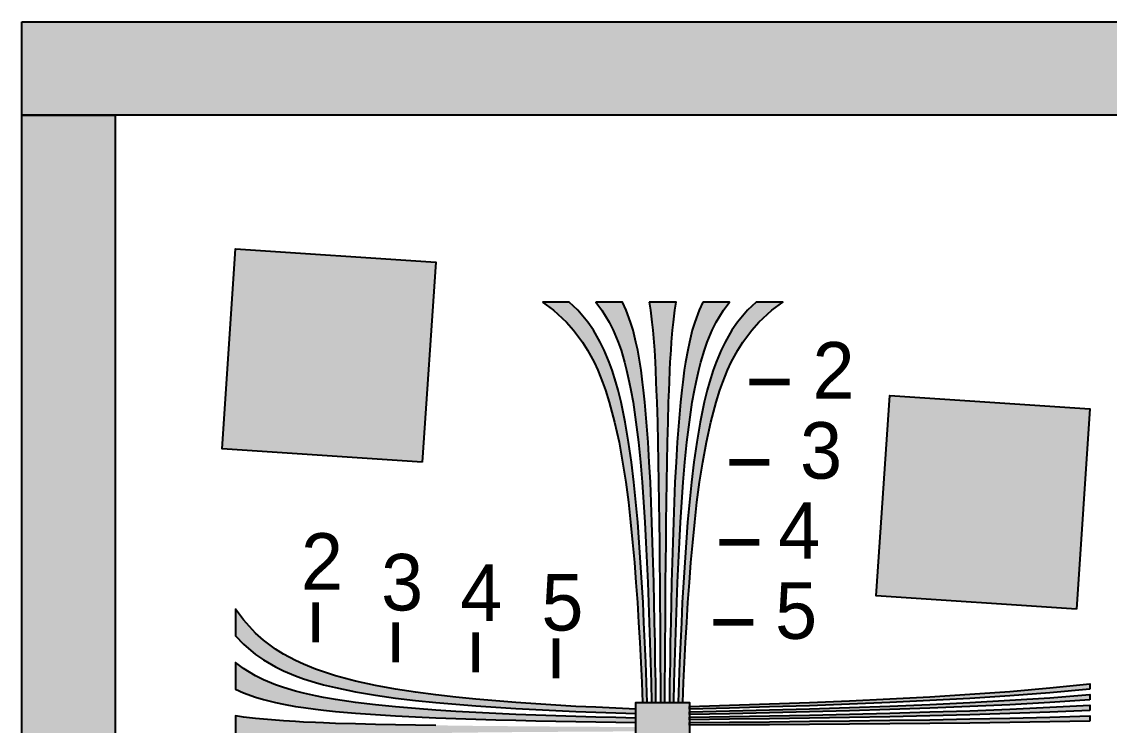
# Model space of a CAD drawing. Header units: millimetres. Extents: x 39 to 1543, y 52 to 919.
# Drawn here: x 39.1 to 364.9, y 705.4 to 916.3 of the extents above; entities that cross this region are included whole.
import ezdxf

# ---------------------------------------------------------------- set-up
doc = ezdxf.new("R2010")
doc.units = ezdxf.units.MM
for name, color, linetype in [('FRAME', 7, 'Continuous'), ('LABELS', 7, 'Continuous'), ('PERIPHERY', 7, 'Continuous')]:
    doc.layers.add(name, color=color, linetype=linetype)

msp = doc.modelspace()

# ---------------------------------------------------------------- hatches: boundary and pattern name
at = {"layer": 'FRAME', "true_color": 0x000000}
h = msp.add_hatch(color=7, dxfattribs=at)
h.dxf.hatch_style = 1
h.paths.add_polyline_path([(39.12, 916.25), (1543.12, 916.25), (1543.12, 888.25), (39.12, 888.25), (39.12, 916.25)])
h = msp.add_hatch(color=7, dxfattribs=at)
h.dxf.hatch_style = 1
h.paths.add_polyline_path([(39.12, 888.25), (67.12, 888.25), (67.12, 80.25), (39.12, 80.25), (39.12, 888.25)])
at = {"layer": 'PERIPHERY', "true_color": 0x000000}
h = msp.add_hatch(color=7, dxfattribs=at)
h.dxf.hatch_style = 1
h.paths.add_polyline_path([(159.12, 784.25), (99.12, 788.25), (103.12, 848.25), (163.12, 844.25), (159.12, 784.25)])
h = msp.add_hatch(color=7, dxfattribs=at)
h.dxf.hatch_style = 1
h.paths.add_polyline_path([(195.12, 832.25), (198.4, 829.85), (202.32, 826.25), (204.44, 823.85), (207.12, 820.25), (208.64, 817.85), (210.56, 814.25), (211.68, 811.85), (213.12, 808.25), (213.96, 805.85), (215.12, 802.25), (216.72, 796.25), (218.04, 790.25), (219.12, 784.25), (220.04, 778.25), (220.84, 772.25), (221.52, 766.25), (222.12, 760.25), (222.64, 754.25), (223.12, 748.25), (223.56, 742.25), (223.92, 736.25), (224.28, 730.25), (224.56, 724.25), (224.84, 718.25), (225.12, 712.25), (226.44, 712.25), (226.24, 718.25), (226.04, 724.25), (225.8, 730.25), (225.52, 736.25), (225.24, 742.25), (224.88, 748.25), (224.52, 754.25), (224.12, 760.25), (223.64, 766.25), (223.12, 772.25), (222.52, 778.25), (221.8, 784.25), (220.92, 790.25), (219.92, 796.25), (218.68, 802.25), (217.8, 805.85), (217.12, 808.25), (216, 811.85), (215.12, 814.25), (213.64, 817.85), (212.44, 820.25), (210.36, 823.85), (208.72, 826.25), (205.68, 829.85), (203.12, 832.25), (195.12, 832.25)])
h = msp.add_hatch(color=7, dxfattribs=at)
h.dxf.hatch_style = 1
h.paths.add_polyline_path([(211.12, 832.25), (212.92, 829.85), (215.12, 826.25), (216.32, 823.85), (217.8, 820.25), (218.64, 817.85), (219.68, 814.25), (220.32, 811.85), (221.12, 808.25), (221.6, 805.85), (222.24, 802.25), (223.12, 796.25), (223.84, 790.25), (224.44, 784.25), (224.96, 778.25), (225.4, 772.25), (225.8, 766.25), (226.12, 760.25), (226.4, 754.25), (226.68, 748.25), (226.92, 742.25), (227.12, 736.25), (227.32, 730.25), (227.48, 724.25), (227.64, 718.25), (227.8, 712.25), (229.12, 712.25), (229.04, 718.25), (228.92, 724.25), (228.84, 730.25), (228.72, 736.25), (228.6, 742.25), (228.44, 748.25), (228.28, 754.25), (228.12, 760.25), (227.92, 766.25), (227.68, 772.25), (227.44, 778.25), (227.12, 784.25), (226.76, 790.25), (226.32, 796.25), (225.8, 802.25), (225.4, 805.85), (225.12, 808.25), (224.64, 811.85), (224.28, 814.25), (223.64, 817.85), (223.12, 820.25), (222.24, 823.85), (221.52, 826.25), (220.2, 829.85), (219.12, 832.25), (211.12, 832.25), (211.12, 832.25)])
h = msp.add_hatch(color=7, dxfattribs=at)
h.dxf.hatch_style = 1
h.paths.add_polyline_path([(227.12, 832.25), (227.48, 829.85), (227.92, 826.25), (228.16, 823.85), (228.44, 820.25), (228.64, 817.85), (228.84, 814.25), (228.96, 811.85), (229.12, 808.25), (229.2, 805.85), (229.36, 802.25), (229.52, 796.25), (229.68, 790.25), (229.8, 784.25), (229.88, 778.25), (229.96, 772.25), (230.04, 766.25), (230.12, 760.25), (230.16, 754.25), (230.24, 748.25), (230.28, 742.25), (230.32, 736.25), (230.36, 730.25), (230.4, 724.25), (230.44, 718.25), (230.44, 712.25), (231.8, 712.25), (231.8, 718.25), (231.84, 724.25), (231.88, 730.25), (231.92, 736.25), (231.96, 742.25), (232, 748.25), (232.08, 754.25), (232.12, 760.25), (232.2, 766.25), (232.28, 772.25), (232.36, 778.25), (232.44, 784.25), (232.56, 790.25), (232.72, 796.25), (232.88, 802.25), (233.04, 805.85), (233.12, 808.25), (233.28, 811.85), (233.4, 814.25), (233.64, 817.85), (233.8, 820.25), (234.08, 823.85), (234.32, 826.25), (234.76, 829.85), (235.12, 832.25), (227.12, 832.25)])
h = msp.add_hatch(color=7, dxfattribs=at)
h.dxf.hatch_style = 1
h.paths.add_polyline_path([(243.12, 832.25), (242.04, 829.85), (240.72, 826.25), (240, 823.85), (239.12, 820.25), (238.64, 817.85), (237.96, 814.25), (237.6, 811.85), (237.12, 808.25), (236.84, 805.85), (236.44, 802.25), (235.92, 796.25), (235.48, 790.25), (235.12, 784.25), (234.8, 778.25), (234.56, 772.25), (234.32, 766.25), (234.12, 760.25), (233.96, 754.25), (233.8, 748.25), (233.64, 742.25), (233.52, 736.25), (233.4, 730.25), (233.32, 724.25), (233.2, 718.25), (233.12, 712.25), (234.44, 712.25), (234.6, 718.25), (234.76, 724.25), (234.92, 730.25), (235.12, 736.25), (235.32, 742.25), (235.56, 748.25), (235.84, 754.25), (236.12, 760.25), (236.44, 766.25), (236.84, 772.25), (237.28, 778.25), (237.8, 784.25), (238.4, 790.25), (239.12, 796.25), (240, 802.25), (240.64, 805.85), (241.12, 808.25), (241.92, 811.85), (242.56, 814.25), (243.64, 817.85), (244.44, 820.25), (245.92, 823.85), (247.12, 826.25), (249.32, 829.85), (251.12, 832.25), (243.12, 832.25), (243.12, 832.25)])
h = msp.add_hatch(color=7, dxfattribs=at)
h.dxf.hatch_style = 1
h.paths.add_polyline_path([(259.12, 832.25), (256.56, 829.85), (253.52, 826.25), (251.88, 823.85), (249.8, 820.25), (248.64, 817.85), (247.12, 814.25), (246.24, 811.85), (245.12, 808.25), (244.44, 805.85), (243.56, 802.25), (242.32, 796.25), (241.32, 790.25), (240.44, 784.25), (239.72, 778.25), (239.12, 772.25), (238.6, 766.25), (238.12, 760.25), (237.72, 754.25), (237.36, 748.25), (237, 742.25), (236.72, 736.25), (236.44, 730.25), (236.2, 724.25), (236, 718.25), (235.8, 712.25), (237.12, 712.25), (237.4, 718.25), (237.68, 724.25), (237.96, 730.25), (238.32, 736.25), (238.68, 742.25), (239.12, 748.25), (239.6, 754.25), (240.12, 760.25), (240.72, 766.25), (241.4, 772.25), (242.2, 778.25), (243.12, 784.25), (244.2, 790.25), (245.52, 796.25), (247.12, 802.25), (248.28, 805.85), (249.12, 808.25), (250.56, 811.85), (251.68, 814.25), (253.64, 817.85), (255.12, 820.25), (257.8, 823.85), (259.92, 826.25), (263.84, 829.85), (267.12, 832.25), (259.12, 832.25), (259.12, 832.25)])
h = msp.add_hatch(color=7, dxfattribs=at)
h.dxf.hatch_style = 1
h.paths.add_polyline_path([(355.12, 740.25), (295.12, 744.25), (299.12, 804.25), (359.12, 800.25), (355.12, 740.25)])
h = msp.add_hatch(color=7, dxfattribs=at)
h.dxf.hatch_style = 1
h.paths.add_polyline_path([(103.12, 732.26), (105.52, 729.7), (109.12, 726.66), (111.52, 725.02), (115.12, 722.93), (117.52, 721.78), (121.12, 720.26), (123.52, 719.38), (127.12, 718.26), (129.52, 717.58), (133.12, 716.7), (139.12, 715.46), (145.12, 714.46), (151.12, 713.58), (157.12, 712.86), (163.12, 712.26), (169.12, 711.74), (175.12, 711.26), (181.12, 710.86), (187.12, 710.5), (193.12, 710.14), (199.12, 709.86), (205.12, 709.58), (211.12, 709.34), (217.12, 709.14), (223.12, 708.94), (223.12, 710.26), (217.12, 710.54), (211.12, 710.82), (205.12, 711.1), (199.12, 711.46), (193.12, 711.82), (187.12, 712.26), (181.12, 712.74), (175.12, 713.26), (169.12, 713.86), (163.12, 714.54), (157.12, 715.34), (151.12, 716.26), (145.12, 717.34), (139.12, 718.66), (133.12, 720.26), (129.52, 721.42), (127.12, 722.26), (123.52, 723.7), (121.12, 724.82), (117.52, 726.78), (115.12, 728.26), (111.52, 730.94), (109.12, 733.06), (105.52, 736.98), (103.12, 740.26), (103.12, 732.26), (103.12, 732.26)])
h = msp.add_hatch(color=7, dxfattribs=at)
h.dxf.hatch_style = 1
h.paths.add_polyline_path([(103.12, 716.25), (105.52, 715.17), (109.12, 713.85), (111.52, 713.13), (115.12, 712.25), (117.52, 711.77), (121.12, 711.09), (123.52, 710.73), (127.12, 710.25), (129.52, 709.97), (133.12, 709.57), (139.12, 709.05), (145.12, 708.61), (151.12, 708.25), (157.12, 707.93), (163.12, 707.69), (169.12, 707.45), (175.12, 707.25), (181.12, 707.09), (187.12, 706.93), (193.12, 706.77), (199.12, 706.65), (205.12, 706.53), (211.12, 706.45), (217.12, 706.33), (223.12, 706.25), (223.12, 707.57), (217.12, 707.73), (211.12, 707.89), (205.12, 708.05), (199.12, 708.25), (193.12, 708.45), (187.12, 708.69), (181.12, 708.97), (175.12, 709.25), (169.12, 709.57), (163.12, 709.97), (157.12, 710.41), (151.12, 710.93), (145.12, 711.53), (139.12, 712.25), (133.12, 713.13), (129.52, 713.77), (127.12, 714.25), (123.52, 715.05), (121.12, 715.69), (117.52, 716.77), (115.12, 717.57), (111.52, 719.05), (109.12, 720.25), (105.52, 722.46), (103.12, 724.25), (103.12, 716.25), (103.12, 716.25)])
h = msp.add_hatch(color=7, dxfattribs=at)
h.dxf.hatch_style = 1
h.paths.add_polyline_path([(359.12, 716.26), (347.12, 715.18), (335.12, 714.26), (323.12, 713.5), (311.12, 712.82), (299.12, 712.26), (287.12, 711.78), (275.12, 711.3), (263.12, 710.94), (251.12, 710.58), (239.12, 710.26), (239.12, 711.06), (251.12, 711.42), (263.12, 711.82), (275.12, 712.26), (287.12, 712.78), (299.12, 713.34), (311.12, 713.98), (323.12, 714.74), (335.12, 715.58), (347.12, 716.62), (359.12, 717.86), (359.12, 716.26)])
h = msp.add_hatch(color=7, dxfattribs=at)
h.dxf.hatch_style = 1
h.paths.add_polyline_path([(359.12, 713.06), (347.12, 712.26), (335.12, 711.58), (323.12, 711.02), (311.12, 710.54), (299.12, 710.14), (287.12, 709.78), (275.12, 709.42), (263.12, 709.14), (251.12, 708.9), (239.12, 708.66), (239.12, 709.46), (251.12, 709.74), (263.12, 710.02), (275.12, 710.38), (287.12, 710.78), (299.12, 711.18), (311.12, 711.7), (323.12, 712.26), (335.12, 712.94), (347.12, 713.7), (359.12, 714.66), (359.12, 713.06)])
h = msp.add_hatch(color=7, dxfattribs=at)
h.dxf.hatch_style = 1
h.paths.add_polyline_path([(239.12, 696.25), (223.12, 696.25), (223.12, 712.25), (239.12, 712.25), (239.12, 696.25)])
h = msp.add_hatch(color=7, dxfattribs=at)
h.dxf.hatch_style = 1
h.paths.add_polyline_path([(359.12, 709.86), (347.12, 709.34), (335.12, 708.94), (323.12, 708.58), (311.12, 708.26), (299.12, 707.98), (287.12, 707.78), (275.12, 707.54), (263.12, 707.38), (251.12, 707.22), (239.12, 707.06), (239.12, 707.86), (251.12, 708.06), (263.12, 708.26), (275.12, 708.5), (287.12, 708.78), (299.12, 709.06), (311.12, 709.42), (323.12, 709.78), (335.12, 710.26), (347.12, 710.82), (359.12, 711.46), (359.12, 709.86)])
h = msp.add_hatch(color=7, dxfattribs=at)
h.dxf.hatch_style = 1
h.paths.add_polyline_path([(103.12, 700.25), (105.52, 700.61), (109.12, 701.06), (111.52, 701.3), (115.12, 701.57), (117.52, 701.78), (121.12, 701.98), (123.52, 702.1), (127.12, 702.25), (129.52, 702.34), (133.12, 702.5), (139.12, 702.66), (145.12, 702.82), (151.12, 702.94), (157.12, 703.02), (163.12, 703.1), (169.12, 703.18), (175.12, 703.26), (181.12, 703.3), (187.12, 703.38), (193.12, 703.42), (199.12, 703.46), (205.12, 703.5), (211.12, 703.53), (217.12, 703.57), (223.12, 703.57), (223.12, 704.93), (217.12, 704.93), (211.12, 704.97), (205.12, 705.01), (199.12, 705.05), (193.12, 705.09), (187.12, 705.13), (181.12, 705.21), (175.12, 705.25), (169.12, 705.33), (163.12, 705.41), (157.12, 705.49), (151.12, 705.58), (145.12, 705.7), (139.12, 705.85), (133.12, 706.01), (129.52, 706.17), (127.12, 706.25), (123.52, 706.41), (121.12, 706.53), (117.52, 706.77), (115.12, 706.93), (111.52, 707.21), (109.12, 707.45), (105.52, 707.89), (103.12, 708.25), (103.12, 700.25), (103.12, 700.25)])
h = msp.add_hatch(color=7, dxfattribs=at)
h.dxf.hatch_style = 1
h.paths.add_polyline_path([(359.12, 706.66), (347.12, 706.46), (335.12, 706.26), (323.12, 706.1), (311.12, 705.98), (299.12, 705.86), (287.12, 705.78), (275.12, 705.66), (263.12, 705.58), (251.12, 705.54), (239.12, 705.46), (239.12, 706.26), (251.12, 706.38), (263.12, 706.5), (275.12, 706.62), (287.12, 706.77), (299.12, 706.93), (311.12, 707.09), (323.12, 707.33), (335.12, 707.57), (347.12, 707.9), (359.12, 708.26), (359.12, 706.66)])

# ---------------------------------------------------------------- linework, layer by layer
at = {"layer": 'FRAME', "color": 250}
for points in [[(39.12, 916.25), (1543.12, 916.25), (1543.12, 888.25), (39.12, 888.25), (39.12, 916.25)], [(39.12, 888.25), (67.12, 888.25), (67.12, 80.25), (39.12, 80.25), (39.12, 888.25)]]:
    msp.add_lwpolyline(points, close=True, dxfattribs=at)
at = {"layer": 'FRAME', "color": 250, "true_color": 0x000000}
for points in [[(39.12, 916.25), (39.12, 888.25), (1543.12, 888.25)], [(1543.12, 888.25), (1543.12, 916.25), (39.12, 916.25)], [(39.12, 888.25), (39.12, 80.25), (67.12, 80.25)], [(67.12, 80.25), (67.12, 888.25), (39.12, 888.25)]]:
    msp.add_solid(points, dxfattribs=at)
at = {"layer": 'PERIPHERY', "color": 250}
for points in [[(159.12, 784.25), (99.12, 788.25), (103.12, 848.25), (163.12, 844.25), (159.12, 784.25)], [(195.12, 832.25), (198.4, 829.85), (202.32, 826.25), (204.44, 823.85), (207.12, 820.25), (208.64, 817.85), (210.56, 814.25), (211.68, 811.85), (213.12, 808.25), (213.96, 805.85), (215.12, 802.25), (216.72, 796.25), (218.04, 790.25), (219.12, 784.25), (220.04, 778.25), (220.84, 772.25), (221.52, 766.25), (222.12, 760.25), (222.64, 754.25), (223.12, 748.25), (223.56, 742.25), (223.92, 736.25), (224.28, 730.25), (224.56, 724.25), (224.84, 718.25), (225.12, 712.25), (226.44, 712.25), (226.24, 718.25), (226.04, 724.25), (225.8, 730.25), (225.52, 736.25), (225.24, 742.25), (224.88, 748.25), (224.52, 754.25), (224.12, 760.25), (223.64, 766.25), (223.12, 772.25), (222.52, 778.25), (221.8, 784.25), (220.92, 790.25), (219.92, 796.25), (218.68, 802.25), (217.8, 805.85), (217.12, 808.25), (216, 811.85), (215.12, 814.25), (213.64, 817.85), (212.44, 820.25), (210.36, 823.85), (208.72, 826.25), (205.68, 829.85), (203.12, 832.25), (195.12, 832.25)], [(211.12, 832.25), (212.92, 829.85), (215.12, 826.25), (216.32, 823.85), (217.8, 820.25), (218.64, 817.85), (219.68, 814.25), (220.32, 811.85), (221.12, 808.25), (221.6, 805.85), (222.24, 802.25), (223.12, 796.25), (223.84, 790.25), (224.44, 784.25), (224.96, 778.25), (225.4, 772.25), (225.8, 766.25), (226.12, 760.25), (226.4, 754.25), (226.68, 748.25), (226.92, 742.25), (227.12, 736.25), (227.32, 730.25), (227.48, 724.25), (227.64, 718.25), (227.8, 712.25), (229.12, 712.25), (229.04, 718.25), (228.92, 724.25), (228.84, 730.25), (228.72, 736.25), (228.6, 742.25), (228.44, 748.25), (228.28, 754.25), (228.12, 760.25), (227.92, 766.25), (227.68, 772.25), (227.44, 778.25), (227.12, 784.25), (226.76, 790.25), (226.32, 796.25), (225.8, 802.25), (225.4, 805.85), (225.12, 808.25), (224.64, 811.85), (224.28, 814.25), (223.64, 817.85), (223.12, 820.25), (222.24, 823.85), (221.52, 826.25), (220.2, 829.85), (219.12, 832.25), (211.12, 832.25), (211.12, 832.25)], [(227.12, 832.25), (227.48, 829.85), (227.92, 826.25), (228.16, 823.85), (228.44, 820.25), (228.64, 817.85), (228.84, 814.25), (228.96, 811.85), (229.12, 808.25), (229.2, 805.85), (229.36, 802.25), (229.52, 796.25), (229.68, 790.25), (229.8, 784.25), (229.88, 778.25), (229.96, 772.25), (230.04, 766.25), (230.12, 760.25), (230.16, 754.25), (230.24, 748.25), (230.28, 742.25), (230.32, 736.25), (230.36, 730.25), (230.4, 724.25), (230.44, 718.25), (230.44, 712.25), (231.8, 712.25), (231.8, 718.25), (231.84, 724.25), (231.88, 730.25), (231.92, 736.25), (231.96, 742.25), (232, 748.25), (232.08, 754.25), (232.12, 760.25), (232.2, 766.25), (232.28, 772.25), (232.36, 778.25), (232.44, 784.25), (232.56, 790.25), (232.72, 796.25), (232.88, 802.25), (233.04, 805.85), (233.12, 808.25), (233.28, 811.85), (233.4, 814.25), (233.64, 817.85), (233.8, 820.25), (234.08, 823.85), (234.32, 826.25), (234.76, 829.85), (235.12, 832.25), (227.12, 832.25)], [(243.12, 832.25), (242.04, 829.85), (240.72, 826.25), (240, 823.85), (239.12, 820.25), (238.64, 817.85), (237.96, 814.25), (237.6, 811.85), (237.12, 808.25), (236.84, 805.85), (236.44, 802.25), (235.92, 796.25), (235.48, 790.25), (235.12, 784.25), (234.8, 778.25), (234.56, 772.25), (234.32, 766.25), (234.12, 760.25), (233.96, 754.25), (233.8, 748.25), (233.64, 742.25), (233.52, 736.25), (233.4, 730.25), (233.32, 724.25), (233.2, 718.25), (233.12, 712.25), (234.44, 712.25), (234.6, 718.25), (234.76, 724.25), (234.92, 730.25), (235.12, 736.25), (235.32, 742.25), (235.56, 748.25), (235.84, 754.25), (236.12, 760.25), (236.44, 766.25), (236.84, 772.25), (237.28, 778.25), (237.8, 784.25), (238.4, 790.25), (239.12, 796.25), (240, 802.25), (240.64, 805.85), (241.12, 808.25), (241.92, 811.85), (242.56, 814.25), (243.64, 817.85), (244.44, 820.25), (245.92, 823.85), (247.12, 826.25), (249.32, 829.85), (251.12, 832.25), (243.12, 832.25), (243.12, 832.25)], [(259.12, 832.25), (256.56, 829.85), (253.52, 826.25), (251.88, 823.85), (249.8, 820.25), (248.64, 817.85), (247.12, 814.25), (246.24, 811.85), (245.12, 808.25), (244.44, 805.85), (243.56, 802.25), (242.32, 796.25), (241.32, 790.25), (240.44, 784.25), (239.72, 778.25), (239.12, 772.25), (238.6, 766.25), (238.12, 760.25), (237.72, 754.25), (237.36, 748.25), (237, 742.25), (236.72, 736.25), (236.44, 730.25), (236.2, 724.25), (236, 718.25), (235.8, 712.25), (237.12, 712.25), (237.4, 718.25), (237.68, 724.25), (237.96, 730.25), (238.32, 736.25), (238.68, 742.25), (239.12, 748.25), (239.6, 754.25), (240.12, 760.25), (240.72, 766.25), (241.4, 772.25), (242.2, 778.25), (243.12, 784.25), (244.2, 790.25), (245.52, 796.25), (247.12, 802.25), (248.28, 805.85), (249.12, 808.25), (250.56, 811.85), (251.68, 814.25), (253.64, 817.85), (255.12, 820.25), (257.8, 823.85), (259.92, 826.25), (263.84, 829.85), (267.12, 832.25), (259.12, 832.25), (259.12, 832.25)], [(355.12, 740.25), (295.12, 744.25), (299.12, 804.25), (359.12, 800.25), (355.12, 740.25)], [(103.12, 732.26), (105.52, 729.7), (109.12, 726.66), (111.52, 725.02), (115.12, 722.93), (117.52, 721.78), (121.12, 720.26), (123.52, 719.38), (127.12, 718.26), (129.52, 717.58), (133.12, 716.7), (139.12, 715.46), (145.12, 714.46), (151.12, 713.58), (157.12, 712.86), (163.12, 712.26), (169.12, 711.74), (175.12, 711.26), (181.12, 710.86), (187.12, 710.5), (193.12, 710.14), (199.12, 709.86), (205.12, 709.58), (211.12, 709.34), (217.12, 709.14), (223.12, 708.94), (223.12, 710.26), (217.12, 710.54), (211.12, 710.82), (205.12, 711.1), (199.12, 711.46), (193.12, 711.82), (187.12, 712.26), (181.12, 712.74), (175.12, 713.26), (169.12, 713.86), (163.12, 714.54), (157.12, 715.34), (151.12, 716.26), (145.12, 717.34), (139.12, 718.66), (133.12, 720.26), (129.52, 721.42), (127.12, 722.26), (123.52, 723.7), (121.12, 724.82), (117.52, 726.78), (115.12, 728.26), (111.52, 730.94), (109.12, 733.06), (105.52, 736.98), (103.12, 740.26), (103.12, 732.26), (103.12, 732.26)], [(103.12, 716.25), (105.52, 715.17), (109.12, 713.85), (111.52, 713.13), (115.12, 712.25), (117.52, 711.77), (121.12, 711.09), (123.52, 710.73), (127.12, 710.25), (129.52, 709.97), (133.12, 709.57), (139.12, 709.05), (145.12, 708.61), (151.12, 708.25), (157.12, 707.93), (163.12, 707.69), (169.12, 707.45), (175.12, 707.25), (181.12, 707.09), (187.12, 706.93), (193.12, 706.77), (199.12, 706.65), (205.12, 706.53), (211.12, 706.45), (217.12, 706.33), (223.12, 706.25), (223.12, 707.57), (217.12, 707.73), (211.12, 707.89), (205.12, 708.05), (199.12, 708.25), (193.12, 708.45), (187.12, 708.69), (181.12, 708.97), (175.12, 709.25), (169.12, 709.57), (163.12, 709.97), (157.12, 710.41), (151.12, 710.93), (145.12, 711.53), (139.12, 712.25), (133.12, 713.13), (129.52, 713.77), (127.12, 714.25), (123.52, 715.05), (121.12, 715.69), (117.52, 716.77), (115.12, 717.57), (111.52, 719.05), (109.12, 720.25), (105.52, 722.46), (103.12, 724.25), (103.12, 716.25), (103.12, 716.25)], [(359.12, 716.26), (347.12, 715.18), (335.12, 714.26), (323.12, 713.5), (311.12, 712.82), (299.12, 712.26), (287.12, 711.78), (275.12, 711.3), (263.12, 710.94), (251.12, 710.58), (239.12, 710.26), (239.12, 711.06), (251.12, 711.42), (263.12, 711.82), (275.12, 712.26), (287.12, 712.78), (299.12, 713.34), (311.12, 713.98), (323.12, 714.74), (335.12, 715.58), (347.12, 716.62), (359.12, 717.86), (359.12, 716.26)], [(359.12, 713.06), (347.12, 712.26), (335.12, 711.58), (323.12, 711.02), (311.12, 710.54), (299.12, 710.14), (287.12, 709.78), (275.12, 709.42), (263.12, 709.14), (251.12, 708.9), (239.12, 708.66), (239.12, 709.46), (251.12, 709.74), (263.12, 710.02), (275.12, 710.38), (287.12, 710.78), (299.12, 711.18), (311.12, 711.7), (323.12, 712.26), (335.12, 712.94), (347.12, 713.7), (359.12, 714.66), (359.12, 713.06)], [(239.12, 696.25), (223.12, 696.25), (223.12, 712.25), (239.12, 712.25), (239.12, 696.25)], [(359.12, 709.86), (347.12, 709.34), (335.12, 708.94), (323.12, 708.58), (311.12, 708.26), (299.12, 707.98), (287.12, 707.78), (275.12, 707.54), (263.12, 707.38), (251.12, 707.22), (239.12, 707.06), (239.12, 707.86), (251.12, 708.06), (263.12, 708.26), (275.12, 708.5), (287.12, 708.78), (299.12, 709.06), (311.12, 709.42), (323.12, 709.78), (335.12, 710.26), (347.12, 710.82), (359.12, 711.46), (359.12, 709.86)], [(359.12, 706.66), (347.12, 706.46), (335.12, 706.26), (323.12, 706.1), (311.12, 705.98), (299.12, 705.86), (287.12, 705.78), (275.12, 705.66), (263.12, 705.58), (251.12, 705.54), (239.12, 705.46), (239.12, 706.26), (251.12, 706.38), (263.12, 706.5), (275.12, 706.62), (287.12, 706.77), (299.12, 706.93), (311.12, 707.09), (323.12, 707.33), (335.12, 707.57), (347.12, 707.9), (359.12, 708.26), (359.12, 706.66)]]:
    msp.add_lwpolyline(points, close=True, dxfattribs=at)
at = {"layer": 'PERIPHERY', "color": 250, "lineweight": 35, "const_width": 2}
for points in [[(257.12, 808.25), (269.12, 808.25)], [(251.12, 784.25), (263.12, 784.25)], [(248.12, 760.25), (260.12, 760.25)], [(127.12, 730.26), (127.12, 742.26)], [(151.12, 724.26), (151.12, 736.26)], [(246.32, 736.25), (258.32, 736.25)], [(175.12, 721.26), (175.12, 733.26)], [(199.12, 719.45), (199.12, 731.46)]]:
    msp.add_lwpolyline(points, dxfattribs=at)
at = {"layer": 'PERIPHERY', "color": 250}
msp.add_lwpolyline([(163.12, 705.41), (157.12, 705.49), (151.12, 705.58), (145.12, 705.7), (139.12, 705.85), (133.12, 706.01), (129.52, 706.17), (127.12, 706.25), (123.52, 706.41), (121.12, 706.53), (117.52, 706.77), (115.12, 706.93), (111.52, 707.21), (109.12, 707.45), (105.52, 707.89), (103.12, 708.25), (103.12, 700.25)], dxfattribs=at)
at = {"layer": 'PERIPHERY', "color": 250, "true_color": 0x000000}
for points in [[(103.12, 848.25), (99.12, 788.25), (159.12, 784.25)], [(159.12, 784.25), (163.12, 844.25), (103.12, 848.25)], [(203.12, 832.25), (195.12, 832.25), (198.4, 829.85)], [(203.12, 832.25), (198.4, 829.85), (202.32, 826.25)], [(203.12, 832.25), (202.32, 826.25), (204.44, 823.85)], [(203.12, 832.25), (204.44, 823.85), (207.12, 820.25)], [(203.12, 832.25), (207.12, 820.25), (208.64, 817.85)], [(203.12, 832.25), (208.64, 817.85), (210.56, 814.25)], [(203.12, 832.25), (210.56, 814.25), (211.68, 811.85)], [(203.12, 832.25), (211.68, 811.85), (220.92, 790.25)], [(203.12, 832.25), (220.92, 790.25), (219.92, 796.25)], [(203.12, 832.25), (219.92, 796.25), (218.68, 802.25)], [(203.12, 832.25), (218.68, 802.25), (217.8, 805.85)], [(203.12, 832.25), (217.8, 805.85), (217.12, 808.25)], [(203.12, 832.25), (217.12, 808.25), (216, 811.85)], [(203.12, 832.25), (216, 811.85), (215.12, 814.25)], [(203.12, 832.25), (215.12, 814.25), (213.64, 817.85)], [(203.12, 832.25), (213.64, 817.85), (212.44, 820.25)], [(203.12, 832.25), (212.44, 820.25), (210.36, 823.85)], [(203.12, 832.25), (210.36, 823.85), (208.72, 826.25)], [(208.72, 826.25), (205.68, 829.85), (203.12, 832.25)], [(211.12, 832.25), (212.92, 829.85), (223.64, 817.85)], [(211.12, 832.25), (211.12, 832.25), (223.64, 817.85)], [(211.12, 832.25), (223.64, 817.85), (223.12, 820.25)], [(211.12, 832.25), (223.12, 820.25), (222.24, 823.85)], [(211.12, 832.25), (222.24, 823.85), (221.52, 826.25)], [(211.12, 832.25), (221.52, 826.25), (220.2, 829.85)], [(220.2, 829.85), (219.12, 832.25), (211.12, 832.25)], [(235.12, 832.25), (227.12, 832.25), (227.48, 829.85)], [(235.12, 832.25), (227.48, 829.85), (227.92, 826.25)], [(235.12, 832.25), (227.92, 826.25), (228.16, 823.85)], [(235.12, 832.25), (228.16, 823.85), (228.44, 820.25)], [(235.12, 832.25), (228.44, 820.25), (228.64, 817.85)], [(235.12, 832.25), (228.64, 817.85), (228.84, 814.25)], [(235.12, 832.25), (228.84, 814.25), (228.96, 811.85)], [(235.12, 832.25), (228.96, 811.85), (229.12, 808.25)], [(235.12, 832.25), (229.12, 808.25), (229.2, 805.85)], [(235.12, 832.25), (229.2, 805.85), (229.36, 802.25)], [(235.12, 832.25), (229.36, 802.25), (229.52, 796.25)], [(229.52, 796.25), (234.76, 829.85), (235.12, 832.25)], [(243.12, 832.25), (234.12, 760.25), (233.96, 754.25)], [(243.12, 832.25), (233.96, 754.25), (238.4, 790.25)], [(243.12, 832.25), (234.32, 766.25), (234.12, 760.25)], [(243.12, 832.25), (234.56, 772.25), (234.32, 766.25)], [(243.12, 832.25), (234.8, 778.25), (234.56, 772.25)], [(243.12, 832.25), (235.12, 784.25), (234.8, 778.25)], [(243.12, 832.25), (235.48, 790.25), (235.12, 784.25)], [(243.12, 832.25), (235.92, 796.25), (235.48, 790.25)], [(243.12, 832.25), (236.44, 802.25), (235.92, 796.25)], [(243.12, 832.25), (236.84, 805.85), (236.44, 802.25)], [(243.12, 832.25), (237.12, 808.25), (236.84, 805.85)], [(243.12, 832.25), (237.6, 811.85), (237.12, 808.25)], [(243.12, 832.25), (237.96, 814.25), (237.6, 811.85)], [(243.12, 832.25), (238.64, 817.85), (237.96, 814.25)], [(243.12, 832.25), (238.4, 790.25), (239.12, 796.25)], [(243.12, 832.25), (239.12, 820.25), (238.64, 817.85)], [(243.12, 832.25), (240, 823.85), (239.12, 820.25)], [(243.12, 832.25), (239.12, 796.25), (240, 802.25)], [(243.12, 832.25), (240.72, 826.25), (240, 823.85)], [(243.12, 832.25), (240, 802.25), (240.64, 805.85)], [(243.12, 832.25), (240.64, 805.85), (241.12, 808.25)], [(243.12, 832.25), (242.04, 829.85), (240.72, 826.25)], [(243.12, 832.25), (241.12, 808.25), (241.92, 811.85)], [(259.12, 832.25), (242.32, 796.25), (241.32, 790.25)], [(259.12, 832.25), (241.32, 790.25), (250.56, 811.85)], [(243.12, 832.25), (241.92, 811.85), (242.56, 814.25)], [(259.12, 832.25), (243.56, 802.25), (242.32, 796.25)], [(243.12, 832.25), (242.56, 814.25), (243.64, 817.85)], [(243.12, 832.25), (243.64, 817.85), (244.44, 820.25)], [(243.12, 832.25), (244.44, 820.25), (245.92, 823.85)], [(243.12, 832.25), (245.92, 823.85), (247.12, 826.25)], [(243.12, 832.25), (247.12, 826.25), (249.32, 829.85)], [(243.12, 832.25), (243.12, 832.25), (249.32, 829.85)], [(249.32, 829.85), (251.12, 832.25), (243.12, 832.25)], [(259.12, 832.25), (244.44, 805.85), (243.56, 802.25)], [(259.12, 832.25), (245.12, 808.25), (244.44, 805.85)], [(259.12, 832.25), (246.24, 811.85), (245.12, 808.25)], [(259.12, 832.25), (247.12, 814.25), (246.24, 811.85)], [(259.12, 832.25), (248.64, 817.85), (247.12, 814.25)], [(259.12, 832.25), (249.8, 820.25), (248.64, 817.85)], [(259.12, 832.25), (251.88, 823.85), (249.8, 820.25)], [(259.12, 832.25), (250.56, 811.85), (251.68, 814.25)], [(259.12, 832.25), (251.68, 814.25), (253.64, 817.85)], [(259.12, 832.25), (253.52, 826.25), (251.88, 823.85)], [(259.12, 832.25), (256.56, 829.85), (253.52, 826.25)], [(259.12, 832.25), (253.64, 817.85), (255.12, 820.25)], [(259.12, 832.25), (255.12, 820.25), (257.8, 823.85)], [(259.12, 832.25), (257.8, 823.85), (259.92, 826.25)], [(259.12, 832.25), (259.92, 826.25), (263.84, 829.85)], [(259.12, 832.25), (259.12, 832.25), (263.84, 829.85)], [(263.84, 829.85), (267.12, 832.25), (259.12, 832.25)], [(212.92, 829.85), (215.12, 826.25), (224.64, 811.85)], [(212.92, 829.85), (224.64, 811.85), (224.28, 814.25)], [(212.92, 829.85), (224.28, 814.25), (223.64, 817.85)], [(229.52, 796.25), (234.32, 826.25), (234.76, 829.85)], [(215.12, 826.25), (216.32, 823.85), (225.4, 805.85)], [(215.12, 826.25), (225.4, 805.85), (225.12, 808.25)], [(215.12, 826.25), (225.12, 808.25), (224.64, 811.85)], [(229.52, 796.25), (234.08, 823.85), (234.32, 826.25)], [(216.32, 823.85), (217.8, 820.25), (225.8, 802.25)], [(216.32, 823.85), (225.8, 802.25), (225.4, 805.85)], [(229.52, 796.25), (233.8, 820.25), (234.08, 823.85)], [(217.8, 820.25), (218.64, 817.85), (226.32, 796.25)], [(217.8, 820.25), (226.32, 796.25), (225.8, 802.25)], [(218.64, 817.85), (219.68, 814.25), (226.76, 790.25)], [(218.64, 817.85), (226.76, 790.25), (226.32, 796.25)], [(229.52, 796.25), (233.64, 817.85), (233.8, 820.25)], [(229.52, 796.25), (233.4, 814.25), (233.64, 817.85)], [(211.68, 811.85), (213.12, 808.25), (220.92, 790.25)], [(219.68, 814.25), (220.32, 811.85), (226.76, 790.25)], [(220.32, 811.85), (221.12, 808.25), (227.12, 784.25)], [(220.32, 811.85), (227.12, 784.25), (226.76, 790.25)], [(229.52, 796.25), (233.28, 811.85), (233.4, 814.25)], [(229.52, 796.25), (233.12, 808.25), (233.28, 811.85)], [(241.32, 790.25), (249.12, 808.25), (250.56, 811.85)], [(213.12, 808.25), (213.96, 805.85), (221.8, 784.25)], [(213.12, 808.25), (221.8, 784.25), (220.92, 790.25)], [(221.12, 808.25), (221.6, 805.85), (227.44, 778.25)], [(221.12, 808.25), (227.44, 778.25), (227.12, 784.25)], [(229.52, 796.25), (233.04, 805.85), (233.12, 808.25)], [(241.32, 790.25), (248.28, 805.85), (249.12, 808.25)], [(213.96, 805.85), (215.12, 802.25), (221.8, 784.25)], [(221.6, 805.85), (222.24, 802.25), (227.68, 772.25)], [(221.6, 805.85), (227.68, 772.25), (227.44, 778.25)], [(229.52, 796.25), (232.88, 802.25), (233.04, 805.85)], [(241.32, 790.25), (247.12, 802.25), (248.28, 805.85)], [(215.12, 802.25), (216.72, 796.25), (222.52, 778.25)], [(215.12, 802.25), (222.52, 778.25), (221.8, 784.25)], [(222.24, 802.25), (223.12, 796.25), (227.92, 766.25)], [(222.24, 802.25), (227.92, 766.25), (227.68, 772.25)], [(229.52, 796.25), (232.72, 796.25), (232.88, 802.25)], [(241.32, 790.25), (245.52, 796.25), (247.12, 802.25)], [(299.12, 804.25), (295.12, 744.25), (355.12, 740.25)], [(355.12, 740.25), (359.12, 800.25), (299.12, 804.25)], [(216.72, 796.25), (218.04, 790.25), (223.64, 766.25)], [(216.72, 796.25), (223.64, 766.25), (223.12, 772.25)], [(216.72, 796.25), (223.12, 772.25), (222.52, 778.25)], [(223.12, 796.25), (223.84, 790.25), (228.28, 754.25)], [(223.12, 796.25), (228.28, 754.25), (228.12, 760.25)], [(223.12, 796.25), (228.12, 760.25), (227.92, 766.25)], [(229.52, 796.25), (229.68, 790.25), (231.8, 712.25)], [(229.52, 796.25), (231.8, 712.25), (231.8, 718.25)], [(229.52, 796.25), (231.8, 718.25), (231.84, 724.25)], [(229.52, 796.25), (231.84, 724.25), (231.88, 730.25)], [(229.52, 796.25), (231.88, 730.25), (231.92, 736.25)], [(229.52, 796.25), (231.92, 736.25), (231.96, 742.25)], [(229.52, 796.25), (231.96, 742.25), (232, 748.25)], [(229.52, 796.25), (232, 748.25), (232.08, 754.25)], [(229.52, 796.25), (232.08, 754.25), (232.12, 760.25)], [(229.52, 796.25), (232.12, 760.25), (232.2, 766.25)], [(229.52, 796.25), (232.2, 766.25), (232.28, 772.25)], [(229.52, 796.25), (232.28, 772.25), (232.36, 778.25)], [(229.52, 796.25), (232.36, 778.25), (232.44, 784.25)], [(229.52, 796.25), (232.44, 784.25), (232.56, 790.25)], [(229.52, 796.25), (232.56, 790.25), (232.72, 796.25)], [(241.32, 790.25), (244.2, 790.25), (245.52, 796.25)], [(218.04, 790.25), (219.12, 784.25), (224.12, 760.25)], [(218.04, 790.25), (224.12, 760.25), (223.64, 766.25)], [(223.84, 790.25), (224.44, 784.25), (228.44, 748.25)], [(223.84, 790.25), (228.44, 748.25), (228.28, 754.25)], [(229.68, 790.25), (229.8, 784.25), (231.8, 712.25)], [(233.96, 754.25), (237.8, 784.25), (238.4, 790.25)], [(241.32, 790.25), (236, 718.25), (235.8, 712.25)], [(241.32, 790.25), (235.8, 712.25), (237.96, 730.25)], [(241.32, 790.25), (236.2, 724.25), (236, 718.25)], [(241.32, 790.25), (236.44, 730.25), (236.2, 724.25)], [(241.32, 790.25), (236.72, 736.25), (236.44, 730.25)], [(241.32, 790.25), (237, 742.25), (236.72, 736.25)], [(241.32, 790.25), (237.36, 748.25), (237, 742.25)], [(241.32, 790.25), (237.72, 754.25), (237.36, 748.25)], [(241.32, 790.25), (238.12, 760.25), (237.72, 754.25)], [(241.32, 790.25), (237.96, 730.25), (238.32, 736.25)], [(241.32, 790.25), (238.6, 766.25), (238.12, 760.25)], [(241.32, 790.25), (238.32, 736.25), (238.68, 742.25)], [(241.32, 790.25), (239.12, 772.25), (238.6, 766.25)], [(241.32, 790.25), (238.68, 742.25), (239.12, 748.25)], [(241.32, 790.25), (239.72, 778.25), (239.12, 772.25)], [(241.32, 790.25), (239.12, 748.25), (239.6, 754.25)], [(241.32, 790.25), (239.6, 754.25), (240.12, 760.25)], [(241.32, 790.25), (240.44, 784.25), (239.72, 778.25)], [(241.32, 790.25), (240.12, 760.25), (240.72, 766.25)], [(241.32, 790.25), (240.72, 766.25), (241.4, 772.25)], [(241.32, 790.25), (241.4, 772.25), (242.2, 778.25)], [(241.32, 790.25), (242.2, 778.25), (243.12, 784.25)], [(241.32, 790.25), (243.12, 784.25), (244.2, 790.25)], [(219.12, 784.25), (220.04, 778.25), (224.88, 748.25)], [(219.12, 784.25), (224.88, 748.25), (224.52, 754.25)], [(219.12, 784.25), (224.52, 754.25), (224.12, 760.25)], [(224.44, 784.25), (224.96, 778.25), (228.72, 736.25)], [(224.44, 784.25), (228.72, 736.25), (228.6, 742.25)], [(224.44, 784.25), (228.6, 742.25), (228.44, 748.25)], [(229.8, 784.25), (229.88, 778.25), (231.8, 712.25)], [(233.96, 754.25), (237.28, 778.25), (237.8, 784.25)], [(220.04, 778.25), (220.84, 772.25), (225.24, 742.25)], [(220.04, 778.25), (225.24, 742.25), (224.88, 748.25)], [(224.96, 778.25), (225.4, 772.25), (228.84, 730.25)], [(224.96, 778.25), (228.84, 730.25), (228.72, 736.25)], [(229.88, 778.25), (229.96, 772.25), (231.8, 712.25)], [(233.96, 754.25), (236.84, 772.25), (237.28, 778.25)], [(220.84, 772.25), (221.52, 766.25), (225.8, 730.25)], [(220.84, 772.25), (225.8, 730.25), (225.52, 736.25)], [(220.84, 772.25), (225.52, 736.25), (225.24, 742.25)], [(225.4, 772.25), (225.8, 766.25), (229.04, 718.25)], [(225.4, 772.25), (229.04, 718.25), (228.92, 724.25)], [(225.4, 772.25), (228.92, 724.25), (228.84, 730.25)], [(229.96, 772.25), (230.04, 766.25), (231.8, 712.25)], [(233.96, 754.25), (236.44, 766.25), (236.84, 772.25)], [(221.52, 766.25), (222.12, 760.25), (226.04, 724.25)], [(221.52, 766.25), (226.04, 724.25), (225.8, 730.25)], [(225.8, 766.25), (226.12, 760.25), (229.12, 712.25)], [(225.8, 766.25), (229.12, 712.25), (229.04, 718.25)], [(230.04, 766.25), (230.12, 760.25), (231.8, 712.25)], [(233.96, 754.25), (236.12, 760.25), (236.44, 766.25)], [(222.12, 760.25), (222.64, 754.25), (226.44, 712.25)], [(222.12, 760.25), (226.44, 712.25), (226.24, 718.25)], [(222.12, 760.25), (226.24, 718.25), (226.04, 724.25)], [(226.12, 760.25), (226.4, 754.25), (229.12, 712.25)], [(230.12, 760.25), (230.16, 754.25), (230.24, 748.25)], [(230.12, 760.25), (230.24, 748.25), (231.8, 712.25)], [(233.96, 754.25), (235.84, 754.25), (236.12, 760.25)], [(222.64, 754.25), (223.12, 748.25), (226.44, 712.25)], [(226.4, 754.25), (226.68, 748.25), (229.12, 712.25)], [(233.96, 754.25), (233.2, 718.25), (233.12, 712.25)], [(233.96, 754.25), (233.12, 712.25), (234.44, 712.25)], [(233.96, 754.25), (233.32, 724.25), (233.2, 718.25)], [(233.96, 754.25), (233.4, 730.25), (233.32, 724.25)], [(233.96, 754.25), (233.52, 736.25), (233.4, 730.25)], [(233.96, 754.25), (233.8, 748.25), (233.52, 736.25)], [(233.96, 754.25), (234.44, 712.25), (234.6, 718.25)], [(233.96, 754.25), (234.6, 718.25), (234.76, 724.25)], [(233.96, 754.25), (234.76, 724.25), (234.92, 730.25)], [(233.96, 754.25), (234.92, 730.25), (235.12, 736.25)], [(233.96, 754.25), (235.12, 736.25), (235.32, 742.25)], [(233.96, 754.25), (235.32, 742.25), (235.56, 748.25)], [(233.96, 754.25), (235.56, 748.25), (235.84, 754.25)], [(223.12, 748.25), (223.56, 742.25), (226.44, 712.25)], [(226.68, 748.25), (226.92, 742.25), (229.12, 712.25)], [(230.24, 748.25), (230.28, 742.25), (231.8, 712.25)], [(233.8, 748.25), (233.64, 742.25), (233.52, 736.25)], [(105.52, 736.98), (103.12, 740.26), (103.12, 732.26)], [(223.56, 742.25), (223.92, 736.25), (226.44, 712.25)], [(226.92, 742.25), (227.12, 736.25), (229.12, 712.25)], [(230.28, 742.25), (230.32, 736.25), (231.8, 712.25)], [(109.12, 733.06), (105.52, 736.98), (103.12, 732.26)], [(111.52, 730.94), (109.12, 733.06), (103.12, 732.26)], [(223.92, 736.25), (224.28, 730.25), (226.44, 712.25)], [(227.12, 736.25), (227.32, 730.25), (229.12, 712.25)], [(230.32, 736.25), (230.36, 730.25), (231.8, 712.25)], [(103.12, 732.26), (105.52, 729.7), (109.12, 726.66)], [(103.12, 732.26), (109.12, 726.66), (111.52, 725.02)], [(103.12, 732.26), (111.52, 725.02), (115.12, 722.93)], [(103.12, 732.26), (115.12, 722.93), (117.52, 721.78)], [(103.12, 732.26), (117.52, 721.78), (121.12, 720.26)], [(103.12, 732.26), (121.12, 720.26), (123.52, 719.38)], [(103.12, 732.26), (123.52, 719.38), (127.12, 718.26)], [(103.12, 732.26), (127.12, 718.26), (129.52, 717.58)], [(103.12, 732.26), (129.52, 717.58), (133.12, 716.7)], [(103.12, 732.26), (133.12, 716.7), (139.12, 715.46)], [(103.12, 732.26), (139.12, 715.46), (145.12, 714.46)], [(103.12, 732.26), (145.12, 714.46), (123.52, 723.7)], [(103.12, 732.26), (123.52, 723.7), (121.12, 724.82)], [(103.12, 732.26), (121.12, 724.82), (117.52, 726.78)], [(103.12, 732.26), (117.52, 726.78), (115.12, 728.26)], [(103.12, 732.26), (115.12, 728.26), (111.52, 730.94)], [(224.28, 730.25), (224.56, 724.25), (224.84, 718.25)], [(224.28, 730.25), (224.84, 718.25), (226.44, 712.25)], [(227.32, 730.25), (227.48, 724.25), (227.8, 712.25)], [(227.32, 730.25), (227.8, 712.25), (229.12, 712.25)], [(230.36, 730.25), (230.4, 724.25), (231.8, 712.25)], [(235.8, 712.25), (237.68, 724.25), (237.96, 730.25)], [(105.52, 722.46), (103.12, 724.25), (103.12, 716.25)], [(145.12, 714.46), (127.12, 722.26), (123.52, 723.7)], [(227.48, 724.25), (227.64, 718.25), (227.8, 712.25)], [(230.4, 724.25), (230.44, 718.25), (231.8, 712.25)], [(235.8, 712.25), (237.4, 718.25), (237.68, 724.25)], [(109.12, 720.25), (105.52, 722.46), (103.12, 716.25)], [(111.52, 719.05), (109.12, 720.25), (103.12, 716.25)], [(145.12, 714.46), (129.52, 721.42), (127.12, 722.26)], [(145.12, 714.46), (133.12, 720.26), (129.52, 721.42)], [(145.12, 714.46), (139.12, 718.66), (133.12, 720.26)], [(115.12, 717.57), (111.52, 719.05), (103.12, 716.25)], [(117.52, 716.77), (115.12, 717.57), (103.12, 716.25)], [(121.12, 715.69), (117.52, 716.77), (103.12, 716.25)], [(145.12, 714.46), (145.12, 717.34), (139.12, 718.66)], [(145.12, 714.46), (151.12, 716.26), (145.12, 717.34)], [(224.84, 718.25), (225.12, 712.25), (226.44, 712.25)], [(230.44, 718.25), (230.44, 712.25), (231.8, 712.25)], [(235.8, 712.25), (237.12, 712.25), (237.4, 718.25)], [(359.12, 716.26), (359.12, 717.86), (347.12, 716.62)], [(103.12, 716.25), (105.52, 715.17), (109.12, 713.85)], [(103.12, 716.25), (109.12, 713.85), (111.52, 713.13)], [(103.12, 716.25), (111.52, 713.13), (115.12, 712.25)], [(103.12, 716.25), (115.12, 712.25), (117.52, 711.77)], [(103.12, 716.25), (117.52, 711.77), (121.12, 711.09)], [(103.12, 716.25), (121.12, 711.09), (123.52, 710.73)], [(103.12, 716.25), (123.52, 710.73), (127.12, 710.25)], [(103.12, 716.25), (127.12, 710.25), (129.52, 709.97)], [(103.12, 716.25), (129.52, 709.97), (133.12, 709.57)], [(103.12, 716.25), (133.12, 709.57), (139.12, 709.05)], [(103.12, 716.25), (139.12, 709.05), (145.12, 708.61)], [(103.12, 716.25), (145.12, 708.61), (151.12, 708.25)], [(103.12, 716.25), (151.12, 708.25), (157.12, 707.93)], [(103.12, 716.25), (157.12, 707.93), (163.12, 707.69)], [(103.12, 716.25), (163.12, 707.69), (169.12, 707.45)], [(103.12, 716.25), (169.12, 707.45), (175.12, 707.25)], [(103.12, 716.25), (175.12, 707.25), (181.12, 707.09)], [(103.12, 716.25), (181.12, 707.09), (145.12, 711.53)], [(103.12, 716.25), (145.12, 711.53), (139.12, 712.25)], [(103.12, 716.25), (139.12, 712.25), (133.12, 713.13)], [(103.12, 716.25), (133.12, 713.13), (129.52, 713.77)], [(103.12, 716.25), (129.52, 713.77), (127.12, 714.25)], [(103.12, 716.25), (127.12, 714.25), (123.52, 715.05)], [(103.12, 716.25), (123.52, 715.05), (121.12, 715.69)], [(145.12, 714.46), (157.12, 715.34), (151.12, 716.26)], [(145.12, 714.46), (163.12, 714.54), (157.12, 715.34)], [(145.12, 714.46), (169.12, 713.86), (163.12, 714.54)], [(145.12, 714.46), (151.12, 713.58), (157.12, 712.86)], [(145.12, 714.46), (157.12, 712.86), (163.12, 712.26)], [(145.12, 714.46), (163.12, 712.26), (169.12, 711.74)], [(145.12, 714.46), (169.12, 711.74), (175.12, 711.26)], [(145.12, 714.46), (175.12, 711.26), (181.12, 710.86)], [(145.12, 714.46), (181.12, 710.86), (187.12, 710.5)], [(145.12, 714.46), (187.12, 710.5), (193.12, 710.14)], [(145.12, 714.46), (193.12, 710.14), (199.12, 709.86)], [(145.12, 714.46), (199.12, 709.86), (205.12, 709.58)], [(145.12, 714.46), (205.12, 709.58), (211.12, 709.34)], [(145.12, 714.46), (211.12, 709.34), (217.12, 709.14)], [(145.12, 714.46), (217.12, 709.14), (223.12, 708.94)], [(145.12, 714.46), (223.12, 708.94), (205.12, 711.1)], [(145.12, 714.46), (205.12, 711.1), (199.12, 711.46)], [(145.12, 714.46), (199.12, 711.46), (193.12, 711.82)], [(145.12, 714.46), (193.12, 711.82), (187.12, 712.26)], [(145.12, 714.46), (187.12, 712.26), (181.12, 712.74)], [(145.12, 714.46), (181.12, 712.74), (175.12, 713.26)], [(145.12, 714.46), (175.12, 713.26), (169.12, 713.86)], [(359.12, 716.26), (299.12, 713.34), (239.12, 710.26)], [(359.12, 716.26), (239.12, 710.26), (251.12, 710.58)], [(359.12, 716.26), (251.12, 710.58), (263.12, 710.94)], [(359.12, 716.26), (263.12, 710.94), (275.12, 711.3)], [(359.12, 716.26), (275.12, 711.3), (287.12, 711.78)], [(359.12, 716.26), (287.12, 711.78), (299.12, 712.26)], [(359.12, 716.26), (311.12, 713.98), (299.12, 713.34)], [(359.12, 716.26), (299.12, 712.26), (311.12, 712.82)], [(359.12, 716.26), (323.12, 714.74), (311.12, 713.98)], [(359.12, 716.26), (311.12, 712.82), (323.12, 713.5)], [(359.12, 716.26), (335.12, 715.58), (323.12, 714.74)], [(359.12, 716.26), (323.12, 713.5), (335.12, 714.26)], [(359.12, 716.26), (347.12, 716.62), (335.12, 715.58)], [(335.12, 714.26), (347.12, 715.18), (359.12, 716.26)], [(359.12, 713.06), (347.12, 713.7), (335.12, 712.94)], [(359.12, 713.06), (359.12, 714.66), (347.12, 713.7)], [(181.12, 707.09), (151.12, 710.93), (145.12, 711.53)], [(181.12, 707.09), (157.12, 710.41), (151.12, 710.93)], [(181.12, 707.09), (163.12, 709.97), (157.12, 710.41)], [(223.12, 708.94), (211.12, 710.82), (205.12, 711.1)], [(223.12, 708.94), (217.12, 710.54), (211.12, 710.82)], [(223.12, 708.94), (223.12, 710.26), (217.12, 710.54)], [(239.12, 696.25), (239.12, 712.25), (223.12, 712.25)], [(223.12, 712.25), (223.12, 696.25), (239.12, 696.25)], [(299.12, 713.34), (287.12, 712.78), (239.12, 710.26)], [(359.12, 713.06), (275.12, 710.38), (239.12, 708.66)], [(359.12, 713.06), (239.12, 708.66), (251.12, 708.9)], [(287.12, 712.78), (275.12, 712.26), (239.12, 710.26)], [(275.12, 712.26), (263.12, 711.82), (239.12, 710.26)], [(263.12, 711.82), (251.12, 711.42), (239.12, 710.26)], [(251.12, 711.42), (239.12, 711.06), (239.12, 710.26)], [(275.12, 710.38), (263.12, 710.02), (239.12, 708.66)], [(359.12, 713.06), (251.12, 708.9), (263.12, 709.14)], [(359.12, 713.06), (263.12, 709.14), (275.12, 709.42)], [(359.12, 713.06), (287.12, 710.78), (275.12, 710.38)], [(359.12, 713.06), (275.12, 709.42), (287.12, 709.78)], [(359.12, 713.06), (299.12, 711.18), (287.12, 710.78)], [(359.12, 713.06), (287.12, 709.78), (299.12, 710.14)], [(359.12, 713.06), (311.12, 711.7), (299.12, 711.18)], [(359.12, 713.06), (299.12, 710.14), (311.12, 710.54)], [(359.12, 713.06), (323.12, 712.26), (311.12, 711.7)], [(359.12, 713.06), (311.12, 710.54), (323.12, 711.02)], [(359.12, 713.06), (335.12, 712.94), (323.12, 712.26)], [(359.12, 713.06), (323.12, 711.02), (335.12, 711.58)], [(359.12, 709.86), (335.12, 710.26), (323.12, 709.78)], [(335.12, 711.58), (347.12, 712.26), (359.12, 713.06)], [(359.12, 709.86), (347.12, 710.82), (335.12, 710.26)], [(359.12, 709.86), (359.12, 711.46), (347.12, 710.82)], [(103.12, 700.25), (105.52, 707.89), (103.12, 708.25)], [(103.12, 700.25), (109.12, 707.45), (105.52, 707.89)], [(103.12, 700.25), (111.52, 707.21), (109.12, 707.45)], [(103.12, 700.25), (115.12, 706.93), (111.52, 707.21)], [(181.12, 707.09), (169.12, 709.57), (163.12, 709.97)], [(181.12, 707.09), (175.12, 709.25), (169.12, 709.57)], [(181.12, 707.09), (181.12, 708.97), (175.12, 709.25)], [(181.12, 707.09), (187.12, 708.69), (181.12, 708.97)], [(181.12, 707.09), (193.12, 708.45), (187.12, 708.69)], [(181.12, 707.09), (199.12, 708.25), (193.12, 708.45)], [(181.12, 707.09), (205.12, 708.05), (199.12, 708.25)], [(181.12, 707.09), (211.12, 707.89), (205.12, 708.05)], [(181.12, 707.09), (217.12, 707.73), (211.12, 707.89)], [(181.12, 707.09), (223.12, 707.57), (217.12, 707.73)], [(181.12, 707.09), (223.12, 706.25), (223.12, 707.57)], [(181.12, 707.09), (187.12, 706.93), (199.12, 706.65)], [(181.12, 707.09), (199.12, 706.65), (205.12, 706.53)], [(181.12, 707.09), (205.12, 706.53), (211.12, 706.45)], [(181.12, 707.09), (211.12, 706.45), (217.12, 706.33)], [(181.12, 707.09), (217.12, 706.33), (223.12, 706.25)], [(263.12, 710.02), (251.12, 709.74), (239.12, 708.66)], [(359.12, 709.86), (251.12, 708.06), (239.12, 707.86)], [(359.12, 709.86), (239.12, 707.86), (239.12, 707.06)], [(359.12, 709.86), (239.12, 707.06), (251.12, 707.22)], [(251.12, 709.74), (239.12, 709.46), (239.12, 708.66)], [(359.12, 709.86), (263.12, 708.26), (251.12, 708.06)], [(359.12, 709.86), (251.12, 707.22), (263.12, 707.38)], [(359.12, 709.86), (275.12, 708.5), (263.12, 708.26)], [(359.12, 709.86), (263.12, 707.38), (275.12, 707.54)], [(359.12, 709.86), (287.12, 708.78), (275.12, 708.5)], [(359.12, 709.86), (275.12, 707.54), (287.12, 707.78)], [(359.12, 709.86), (299.12, 709.06), (287.12, 708.78)], [(359.12, 709.86), (287.12, 707.78), (299.12, 707.98)], [(359.12, 709.86), (311.12, 709.42), (299.12, 709.06)], [(359.12, 709.86), (299.12, 707.98), (311.12, 708.26)], [(359.12, 706.66), (311.12, 707.09), (299.12, 706.93)], [(359.12, 709.86), (323.12, 709.78), (311.12, 709.42)], [(359.12, 709.86), (311.12, 708.26), (323.12, 708.58)], [(359.12, 706.66), (323.12, 707.33), (311.12, 707.09)], [(359.12, 709.86), (323.12, 708.58), (335.12, 708.94)], [(359.12, 706.66), (335.12, 707.57), (323.12, 707.33)], [(335.12, 708.94), (347.12, 709.34), (359.12, 709.86)], [(359.12, 706.66), (347.12, 707.9), (335.12, 707.57)], [(359.12, 706.66), (359.12, 708.26), (347.12, 707.9)], [(103.12, 700.25), (117.52, 706.77), (115.12, 706.93)], [(103.12, 700.25), (121.12, 706.53), (117.52, 706.77)], [(103.12, 700.25), (123.52, 706.41), (121.12, 706.53)], [(103.12, 700.25), (127.12, 706.25), (123.52, 706.41)], [(103.12, 700.25), (129.52, 706.17), (127.12, 706.25)], [(103.12, 700.25), (133.12, 706.01), (129.52, 706.17)], [(103.12, 700.25), (139.12, 705.85), (133.12, 706.01)], [(103.12, 700.25), (105.52, 700.61), (139.12, 705.85)], [(105.52, 700.61), (145.12, 705.7), (139.12, 705.85)], [(105.52, 700.61), (109.12, 701.06), (145.12, 705.7)], [(109.12, 701.06), (151.12, 705.58), (145.12, 705.7)], [(109.12, 701.06), (111.52, 701.3), (151.12, 705.58)], [(111.52, 701.3), (157.12, 705.49), (151.12, 705.58)], [(111.52, 701.3), (117.52, 701.78), (157.12, 705.49)], [(117.52, 701.78), (163.12, 705.41), (157.12, 705.49)], [(187.12, 706.93), (193.12, 706.77), (199.12, 706.65)], [(359.12, 706.66), (251.12, 706.38), (239.12, 706.26)], [(359.12, 706.66), (239.12, 706.26), (239.12, 705.46)], [(359.12, 706.66), (239.12, 705.46), (251.12, 705.54)], [(359.12, 706.66), (263.12, 706.5), (251.12, 706.38)], [(359.12, 706.66), (251.12, 705.54), (263.12, 705.58)], [(359.12, 706.66), (275.12, 706.62), (263.12, 706.5)], [(359.12, 706.66), (263.12, 705.58), (275.12, 705.66)], [(359.12, 706.66), (287.12, 706.77), (275.12, 706.62)], [(359.12, 706.66), (275.12, 705.66), (287.12, 705.78)], [(359.12, 706.66), (299.12, 706.93), (287.12, 706.77)], [(359.12, 706.66), (287.12, 705.78), (299.12, 705.86)], [(359.12, 706.66), (299.12, 705.86), (311.12, 705.98)], [(359.12, 706.66), (311.12, 705.98), (323.12, 706.1)], [(359.12, 706.66), (323.12, 706.1), (335.12, 706.26)], [(335.12, 706.26), (347.12, 706.46), (359.12, 706.66)]]:
    msp.add_solid(points, dxfattribs=at)

# ---------------------------------------------------------------- texts
at = {"layer": 'LABELS', "color": 250}
for s, p in [('2', (276.02, 803.33)), ('3', (272.28, 779.33)), ('4', (265.72, 755.33)), ('2', (122.78, 746.05)), ('3', (146.78, 739.84)), ('4', (170.45, 736.69)), ('5', (194.78, 733.82)), ('5', (264.8, 731.33))]:
    msp.add_text(s, height=16.93, dxfattribs=at).set_placement(p)

doc.saveas('drawing.dxf')
